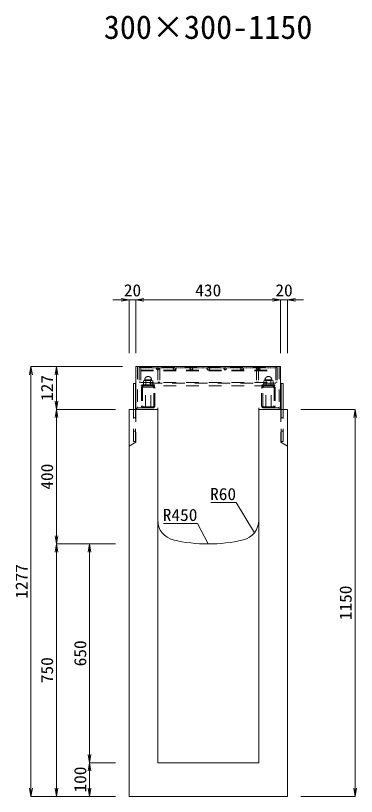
# Model space of a CAD drawing. Units: millimetres at full size; some dimension numbers follow another scale. Extents: x -734 to 58102, y 49499 to 87169.
# Drawn here: x 11237 to 12249, y 62376 to 64696 of the extents above; entities that cross this region are included whole.
import ezdxf
from ezdxf.enums import TextEntityAlignment as Align

# ---------------------------------------------------------------- set-up
doc = ezdxf.new("R2010")
doc.units = ezdxf.units.MM
doc.header["$LTSCALE"] = 50
doc.linetypes.add('USER1', pattern=[1.35, 0.75, -0.6])
doc.layers.add('0_2', color=7, linetype='Continuous')
for name, color, linetype, lineweight in [('寸法線', 7, 'Continuous', 13), ('引出線', 4, 'Continuous', 13), ('本体', 2, 'Continuous', 20), ('ｸﾞﾚｰﾁﾝｸﾞ', 7, 'USER1', 9)]:
    doc.layers.add(name, color=color, linetype=linetype, lineweight=lineweight)
doc.styles.add('ＭＳ 明朝', font='')
doc.styles.get('ＭＳ 明朝').set_extended_font_data('MS Mincho')

# ---------------------------------------------------------------- blocks, each defined once
blk = doc.blocks.new('open_arrow')
at = {"color": 0, "linetype": 'Continuous', "lineweight": -2}
blk.add_lwpolyline([(7.5, 1.25), (0, 0), (7.5, -1.25)], dxfattribs=at)

msp = doc.modelspace()

# ---------------------------------------------------------------- linework, layer by layer
at = {"layer": '寸法線'}
for p, q in [((11642.5, 63852.12), (11526.5, 63852.12)), ((11574.5, 63693.4), (11574.5, 63852.12)), ((11594.5, 63852.12), (12024.5, 63852.12)), ((11594.5, 63693.4), (11594.5, 63852.12)), ((11594.5, 63693.4), (11594.5, 63852.12)), ((11976.5, 63852.12), (12092.5, 63852.12)), ((12024.5, 63693.4), (12024.5, 63852.12)), ((12024.5, 63693.4), (12024.5, 63852.12)), ((12044.5, 63693.4), (12044.5, 63852.12)), ((11283.14, 62376.38), (11283.14, 63653.38)), ((11554.48, 63653.38), (11283.14, 63653.38)), ((11358.69, 63653.38), (11358.69, 63526.38)), ((11554.48, 63653.38), (11358.69, 63653.38)), ((11358.69, 63526.38), (11358.69, 63126.38)), ((11534.48, 63526.38), (11358.69, 63526.38)), ((11534.48, 63526.38), (11358.69, 63526.38)), ((12084.52, 63526.38), (12245.31, 63526.38)), ((12245.31, 63526.38), (12245.31, 62376.38)), ((11534.48, 63126.38), (11358.69, 63126.38)), ((11358.69, 63126.38), (11358.69, 62376.38)), ((11534.48, 63126.38), (11358.69, 63126.38)), ((11457.29, 62476.38), (11457.29, 63126.38)), ((11534.48, 63126.38), (11457.29, 63126.38)), ((11534.48, 62476.38), (11457.29, 62476.38)), ((11457.29, 62376.38), (11457.29, 62476.38)), ((11534.48, 62476.38), (11457.29, 62476.38)), ((11534.48, 62376.38), (11283.14, 62376.38)), ((11534.48, 62376.38), (11358.69, 62376.38)), ((11534.48, 62376.38), (11457.29, 62376.38)), ((12084.52, 62376.38), (12245.31, 62376.38))]:
    msp.add_line(p, q, dxfattribs=at)
at = {"layer": '引出線'}
for points in [[(11946.57, 63159.7), (11892.16, 63249.59), (11817.49, 63249.59)], [(11809.5, 63126.38), (11777.28, 63187.53), (11676.27, 63187.53)]]:
    msp.add_lwpolyline(points, dxfattribs=at)
at = {"layer": '本体'}
for p, q in [((11574.5, 63526.38), (11574.5, 62376.38)), ((11574.5, 63526.38), (11659.5, 63526.38)), ((11659.5, 63196.91), (11659.5, 63526.38)), ((11959.5, 63196.91), (11959.5, 63526.38)), ((11959.5, 63526.38), (12044.5, 63526.38)), ((12044.5, 62376.38), (12044.5, 63526.38)), ((11659.5, 63196.91), (11659.5, 62476.38)), ((11959.5, 63196.91), (11959.5, 62476.38)), ((11659.5, 62476.38), (11959.5, 62476.38)), ((11574.5, 62376.38), (12044.5, 62376.38))]:
    msp.add_line(p, q, dxfattribs=at)
at = {"layer": '本体', "linetype": 'USER1', "lineweight": 9}
for p, q in [((11594.51, 63526.38), (11594.51, 63429.38)), ((12024.51, 63526.38), (12024.51, 63429.38)), ((11574.51, 63416.88), (11594.51, 63429.38)), ((12044.51, 63416.88), (12024.51, 63429.38))]:
    msp.add_line(p, q, dxfattribs=at)
at = {"layer": '本体'}
for centre, radius, start, end in [((11719.5, 63196.91), 60, 180, 256.65785), ((11899.5, 63196.91), 60, 283.34237, 0), ((11809.5, 63576.38), 450, 256.65777, 283.34225)]:
    msp.add_arc(centre, radius, start, end, dxfattribs=at)
at = {"layer": 'ｸﾞﾚｰﾁﾝｸﾞ', "linetype": 'Continuous'}
for p, q in [((11594.5, 63653.38), (12024.5, 63653.38)), ((11594.5, 63534.01), (11594.5, 63653.38)), ((12024.5, 63526.38), (12024.5, 63653.38)), ((11593.5, 63603.38), (11587.5, 63603.38)), ((11587.5, 63526.38), (11587.5, 63603.38)), ((11593.5, 63526.38), (11593.5, 63603.38)), ((12025.5, 63603.38), (12031.5, 63603.38)), ((12025.5, 63526.38), (12025.5, 63603.38)), ((12031.5, 63526.38), (12031.5, 63603.38))]:
    msp.add_line(p, q, dxfattribs=at)
at = {"layer": 'ｸﾞﾚｰﾁﾝｸﾞ'}
for p, q in [((11599, 63653.38), (11599, 63533.88)), ((11604.5, 63650.88), (11604.5, 63606.88)), ((11609, 63650.88), (11609, 63606.88)), ((11609, 63650.88), (11609, 63595.88)), ((11609, 63642.38), (12010, 63642.38)), ((11609, 63640.88), (12010, 63640.88)), ((11612.2, 63650.88), (11613.1, 63648.78)), ((11613.1, 63648.78), (11614, 63650.88)), ((11616, 63650.88), (11616.9, 63648.78)), ((11616.9, 63648.78), (11617.8, 63650.88)), ((11619.8, 63650.88), (11620.7, 63648.78)), ((11620.7, 63648.78), (11621.6, 63650.88)), ((11623.6, 63650.88), (11624.5, 63648.78)), ((11624.5, 63648.78), (11625.4, 63650.88)), ((11627.4, 63650.88), (11628.3, 63648.78)), ((11628.3, 63648.78), (11629.2, 63650.88)), ((11631.2, 63650.88), (11632.1, 63648.78)), ((11632.1, 63648.78), (11633, 63650.88)), ((11635, 63650.88), (11635.9, 63648.78)), ((11635.9, 63648.78), (11636.8, 63650.88)), ((11638.8, 63650.88), (11639.7, 63648.78)), ((11639.7, 63648.78), (11640.6, 63650.88)), ((11642.6, 63650.88), (11643.5, 63648.78)), ((11643.5, 63648.78), (11644.4, 63650.88)), ((11646.4, 63650.88), (11647.3, 63648.78)), ((11647.3, 63648.78), (11648.2, 63650.88)), ((11650.2, 63650.88), (11651.1, 63648.78)), ((11651.1, 63648.78), (11652, 63650.88)), ((11654, 63650.88), (11654.9, 63648.78)), ((11654.9, 63648.78), (11655.8, 63650.88)), ((11659.5, 63650.88), (11655.26, 63646.64)), ((11655.26, 63646.64), (11659.5, 63642.4)), ((11663.74, 63646.64), (11659.5, 63650.88)), ((11659.5, 63642.4), (11663.74, 63646.64)), ((11659.5, 63642.4), (11660, 63642.9)), ((11660, 63650.88), (11660, 63606.88)), ((11664.5, 63650.88), (11665.4, 63648.78)), ((11665.4, 63648.78), (11666.3, 63650.88)), ((11666, 63650.88), (11666, 63606.88)), ((11668.3, 63650.88), (11669.2, 63648.78)), ((11669.2, 63648.78), (11670.1, 63650.88)), ((11672.1, 63650.88), (11673, 63648.78)), ((11673, 63648.78), (11673.9, 63650.88)), ((11675.9, 63650.88), (11676.8, 63648.78)), ((11676.8, 63648.78), (11677.7, 63650.88)), ((11679.7, 63650.88), (11680.6, 63648.78)), ((11680.6, 63648.78), (11681.5, 63650.88)), ((11683.5, 63650.88), (11684.4, 63648.78)), ((11684.4, 63648.78), (11685.3, 63650.88)), ((11687.3, 63650.88), (11688.2, 63648.78)), ((11688.2, 63648.78), (11689.1, 63650.88)), ((11691.1, 63650.88), (11692, 63648.78)), ((11692, 63648.78), (11692.9, 63650.88)), ((11694.9, 63650.88), (11695.8, 63648.78)), ((11695.8, 63648.78), (11696.7, 63650.88)), ((11698.7, 63650.88), (11699.6, 63648.78)), ((11699.6, 63648.78), (11700.5, 63650.88)), ((11702.5, 63650.88), (11703.4, 63648.78)), ((11703.4, 63648.78), (11704.3, 63650.88)), ((11709.5, 63650.88), (11705.26, 63646.64)), ((11705.26, 63646.64), (11709.5, 63642.4)), ((11713.74, 63646.64), (11709.5, 63650.88)), ((11709.5, 63642.4), (11713.74, 63646.64)), ((11714.5, 63650.88), (11715.4, 63648.78)), ((11715.4, 63648.78), (11716.3, 63650.88)), ((11718.3, 63650.88), (11719.2, 63648.78)), ((11719.2, 63648.78), (11720.1, 63650.88)), ((11722.1, 63650.88), (11723, 63648.78)), ((11723, 63648.78), (11723.9, 63650.88)), ((11725.9, 63650.88), (11726.8, 63648.78)), ((11726.8, 63648.78), (11727.7, 63650.88)), ((11729.7, 63650.88), (11730.6, 63648.78)), ((11730.6, 63648.78), (11731.5, 63650.88)), ((11733.5, 63650.88), (11734.4, 63648.78)), ((11734.4, 63648.78), (11735.3, 63650.88)), ((11737.3, 63650.88), (11738.2, 63648.78)), ((11738.2, 63648.78), (11739.1, 63650.88)), ((11741.1, 63650.88), (11742, 63648.78)), ((11742, 63648.78), (11742.9, 63650.88)), ((11744.9, 63650.88), (11745.8, 63648.78)), ((11745.8, 63648.78), (11746.7, 63650.88)), ((11748.7, 63650.88), (11749.6, 63648.78)), ((11749.6, 63648.78), (11750.5, 63650.88)), ((11752.5, 63650.88), (11753.4, 63648.78)), ((11753.4, 63648.78), (11754.3, 63650.88)), ((11759.5, 63650.88), (11755.26, 63646.64)), ((11755.26, 63646.64), (11759.5, 63642.4)), ((11763.74, 63646.64), (11759.5, 63650.88)), ((11759.5, 63642.4), (11763.74, 63646.64)), ((11764.5, 63650.88), (11765.4, 63648.78)), ((11765.4, 63648.78), (11766.3, 63650.88)), ((11768.3, 63650.88), (11769.2, 63648.78)), ((11769.2, 63648.78), (11770.1, 63650.88)), ((11772.1, 63650.88), (11773, 63648.78)), ((11773, 63648.78), (11773.9, 63650.88)), ((11775.9, 63650.88), (11776.8, 63648.78)), ((11776.8, 63648.78), (11777.7, 63650.88)), ((11779.7, 63650.88), (11780.6, 63648.78)), ((11780.6, 63648.78), (11781.5, 63650.88)), ((11783.5, 63650.88), (11784.4, 63648.78)), ((11784.4, 63648.78), (11785.3, 63650.88)), ((11787.3, 63650.88), (11788.2, 63648.78)), ((11788.2, 63648.78), (11789.1, 63650.88)), ((11791.1, 63650.88), (11792, 63648.78)), ((11792, 63648.78), (11792.9, 63650.88)), ((11794.9, 63650.88), (11795.8, 63648.78)), ((11795.8, 63648.78), (11796.7, 63650.88)), ((11798.7, 63650.88), (11799.6, 63648.78)), ((11799.6, 63648.78), (11800.5, 63650.88)), ((11802.5, 63650.88), (11803.4, 63648.78)), ((11803.4, 63648.78), (11804.3, 63650.88)), ((11809.5, 63650.88), (11805.26, 63646.64)), ((11805.26, 63646.64), (11809.5, 63642.4)), ((11809.5, 63650.88), (11813.74, 63646.64)), ((11813.74, 63646.64), (11809.5, 63642.4)), ((11815.6, 63648.78), (11814.7, 63650.88)), ((11816.5, 63650.88), (11815.6, 63648.78)), ((11819.4, 63648.78), (11818.5, 63650.88)), ((11820.3, 63650.88), (11819.4, 63648.78)), ((11823.2, 63648.78), (11822.3, 63650.88)), ((11824.1, 63650.88), (11823.2, 63648.78)), ((11827, 63648.78), (11826.1, 63650.88)), ((11827.9, 63650.88), (11827, 63648.78)), ((11830.8, 63648.78), (11829.9, 63650.88)), ((11831.7, 63650.88), (11830.8, 63648.78)), ((11834.6, 63648.78), (11833.7, 63650.88)), ((11835.5, 63650.88), (11834.6, 63648.78)), ((11838.4, 63648.78), (11837.5, 63650.88)), ((11839.3, 63650.88), (11838.4, 63648.78)), ((11842.2, 63648.78), (11841.3, 63650.88)), ((11843.1, 63650.88), (11842.2, 63648.78)), ((11846, 63648.78), (11845.1, 63650.88)), ((11846.9, 63650.88), (11846, 63648.78)), ((11849.8, 63648.78), (11848.9, 63650.88)), ((11850.7, 63650.88), (11849.8, 63648.78)), ((11853.6, 63648.78), (11852.7, 63650.88)), ((11854.5, 63650.88), (11853.6, 63648.78)), ((11855.26, 63646.64), (11859.5, 63650.88)), ((11859.5, 63642.4), (11855.26, 63646.64)), ((11859.5, 63650.88), (11863.74, 63646.64)), ((11863.74, 63646.64), (11859.5, 63642.4)), ((11865.6, 63648.78), (11864.7, 63650.88)), ((11866.5, 63650.88), (11865.6, 63648.78)), ((11869.4, 63648.78), (11868.5, 63650.88)), ((11870.3, 63650.88), (11869.4, 63648.78)), ((11873.2, 63648.78), (11872.3, 63650.88)), ((11874.1, 63650.88), (11873.2, 63648.78)), ((11877, 63648.78), (11876.1, 63650.88)), ((11877.9, 63650.88), (11877, 63648.78)), ((11880.8, 63648.78), (11879.9, 63650.88)), ((11881.7, 63650.88), (11880.8, 63648.78)), ((11884.6, 63648.78), (11883.7, 63650.88)), ((11885.5, 63650.88), (11884.6, 63648.78)), ((11888.4, 63648.78), (11887.5, 63650.88)), ((11889.3, 63650.88), (11888.4, 63648.78)), ((11892.2, 63648.78), (11891.3, 63650.88)), ((11893.1, 63650.88), (11892.2, 63648.78)), ((11896, 63648.78), (11895.1, 63650.88)), ((11896.9, 63650.88), (11896, 63648.78)), ((11899.8, 63648.78), (11898.9, 63650.88)), ((11900.7, 63650.88), (11899.8, 63648.78)), ((11903.6, 63648.78), (11902.7, 63650.88)), ((11904.5, 63650.88), (11903.6, 63648.78)), ((11905.26, 63646.64), (11909.5, 63650.88)), ((11909.5, 63642.4), (11905.26, 63646.64)), ((11909.5, 63650.88), (11913.74, 63646.64)), ((11913.74, 63646.64), (11909.5, 63642.4)), ((11915.6, 63648.78), (11914.7, 63650.88)), ((11916.5, 63650.88), (11915.6, 63648.78)), ((11919.4, 63648.78), (11918.5, 63650.88)), ((11920.3, 63650.88), (11919.4, 63648.78)), ((11923.2, 63648.78), (11922.3, 63650.88)), ((11924.1, 63650.88), (11923.2, 63648.78)), ((11927, 63648.78), (11926.1, 63650.88)), ((11927.9, 63650.88), (11927, 63648.78)), ((11930.8, 63648.78), (11929.9, 63650.88)), ((11931.7, 63650.88), (11930.8, 63648.78)), ((11934.6, 63648.78), (11933.7, 63650.88)), ((11935.5, 63650.88), (11934.6, 63648.78)), ((11938.4, 63648.78), (11937.5, 63650.88)), ((11939.3, 63650.88), (11938.4, 63648.78)), ((11942.2, 63648.78), (11941.3, 63650.88)), ((11943.1, 63650.88), (11942.2, 63648.78)), ((11946, 63648.78), (11945.1, 63650.88)), ((11946.9, 63650.88), (11946, 63648.78)), ((11949.8, 63648.78), (11948.9, 63650.88)), ((11950.7, 63650.88), (11949.8, 63648.78)), ((11953.6, 63648.78), (11952.7, 63650.88)), ((11953, 63650.88), (11953, 63606.88)), ((11954.5, 63650.88), (11953.6, 63648.78)), ((11955.26, 63646.64), (11959.5, 63650.88)), ((11959.5, 63642.4), (11955.26, 63646.64)), ((11959, 63650.88), (11959, 63606.88)), ((11959.5, 63642.4), (11959, 63642.9)), ((11959.5, 63650.88), (11963.74, 63646.64)), ((11963.74, 63646.64), (11959.5, 63642.4)), ((11964.1, 63648.78), (11963.2, 63650.88)), ((11965, 63650.88), (11964.1, 63648.78)), ((11967.9, 63648.78), (11967, 63650.88)), ((11968.8, 63650.88), (11967.9, 63648.78)), ((11971.7, 63648.78), (11970.8, 63650.88)), ((11972.6, 63650.88), (11971.7, 63648.78)), ((11975.5, 63648.78), (11974.6, 63650.88)), ((11976.4, 63650.88), (11975.5, 63648.78)), ((11979.3, 63648.78), (11978.4, 63650.88)), ((11980.2, 63650.88), (11979.3, 63648.78)), ((11983.1, 63648.78), (11982.2, 63650.88)), ((11984, 63650.88), (11983.1, 63648.78)), ((11986.9, 63648.78), (11986, 63650.88)), ((11987.8, 63650.88), (11986.9, 63648.78)), ((11990.7, 63648.78), (11989.8, 63650.88)), ((11991.6, 63650.88), (11990.7, 63648.78)), ((11994.5, 63648.78), (11993.6, 63650.88)), ((11995.4, 63650.88), (11994.5, 63648.78)), ((11998.3, 63648.78), (11997.4, 63650.88)), ((11999.2, 63650.88), (11998.3, 63648.78)), ((12002.1, 63648.78), (12001.2, 63650.88)), ((12003, 63650.88), (12002.1, 63648.78)), ((12005.9, 63648.78), (12005, 63650.88)), ((12006.8, 63650.88), (12005.9, 63648.78)), ((12010, 63650.88), (12010, 63606.88)), ((12010, 63650.88), (12010, 63595.88)), ((12014.5, 63650.88), (12014.5, 63606.88)), ((12020, 63653.38), (12020, 63533.88)), ((11604.5, 63606.88), (11609, 63606.88)), ((11609, 63605.88), (12010, 63605.88)), ((12010, 63604.38), (11609, 63604.38)), ((11609, 63595.88), (12010, 63595.88)), ((11612, 63598.88), (11650, 63598.88)), ((11612, 63598.88), (11631, 63598.88)), ((11612, 63595.88), (11612, 63598.88)), ((11650, 63595.88), (11612, 63595.88)), ((11616.5, 63595.82), (11616.5, 63592.55)), ((11617.15, 63610.68), (11620.61, 63611.88)), ((11617.15, 63598.88), (11617.15, 63610.68)), ((11631, 63598.88), (11617.15, 63598.88)), ((11644.6, 63595.88), (11617.4, 63595.88)), ((11644.6, 63595.88), (11617.4, 63595.88)), ((11644.6, 63592.68), (11617.4, 63592.68)), ((11620.61, 63613.88), (11641.39, 63613.88)), ((11620.61, 63611.88), (11620.61, 63613.88)), ((11620.61, 63611.88), (11624.08, 63610.68)), ((11641.39, 63611.88), (11620.61, 63611.88)), ((11623, 63530.88), (11623, 63595.88)), ((11623, 63595.88), (11639, 63595.88)), ((11624.08, 63610.68), (11631, 63611.88)), ((11624.08, 63598.88), (11624.08, 63610.68)), ((11631, 63598.88), (11624.08, 63598.88)), ((11631, 63611.88), (11637.93, 63610.68)), ((11644.85, 63598.88), (11631, 63598.88)), ((11637.93, 63610.68), (11641.39, 63611.88)), ((11637.93, 63610.68), (11637.93, 63598.88)), ((11639, 63530.88), (11639, 63595.88)), ((11641.39, 63613.88), (11641.39, 63611.88)), ((11641.39, 63611.88), (11644.85, 63610.68)), ((11644.85, 63610.68), (11644.85, 63598.88)), ((11645.5, 63595.82), (11645.5, 63592.55)), ((11650, 63598.88), (11650, 63595.88)), ((11660, 63606.88), (11666, 63606.88)), ((11959, 63606.88), (11953, 63606.88)), ((12007, 63598.88), (11969, 63598.88)), ((11969, 63598.88), (11969, 63595.88)), ((11969, 63595.88), (12007, 63595.88)), ((11973.5, 63595.82), (11973.5, 63592.55)), ((11977.61, 63611.88), (11974.15, 63610.68)), ((11974.15, 63610.68), (11974.15, 63598.88)), ((11974.15, 63598.88), (11988, 63598.88)), ((11974.4, 63595.88), (12001.6, 63595.88)), ((11974.4, 63595.88), (12001.6, 63595.88)), ((11974.4, 63592.68), (12001.6, 63592.68)), ((11998.39, 63613.88), (11977.61, 63613.88)), ((11977.61, 63613.88), (11977.61, 63611.88)), ((11981.07, 63610.68), (11977.61, 63611.88)), ((11977.61, 63611.88), (11998.39, 63611.88)), ((11980, 63530.88), (11980, 63595.88)), ((11996, 63595.88), (11980, 63595.88)), ((11988, 63611.88), (11981.07, 63610.68)), ((11981.07, 63610.68), (11981.07, 63598.88)), ((11994.92, 63610.68), (11988, 63611.88)), ((11988, 63598.88), (12001.85, 63598.88)), ((12007, 63598.88), (11988, 63598.88)), ((11988, 63598.88), (11994.92, 63598.88)), ((11998.39, 63611.88), (11994.92, 63610.68)), ((11994.92, 63598.88), (11994.92, 63610.68)), ((11996, 63530.88), (11996, 63595.88)), ((11998.39, 63611.88), (11998.39, 63613.88)), ((12001.85, 63610.68), (11998.39, 63611.88)), ((12001.85, 63598.88), (12001.85, 63610.68)), ((12002.5, 63595.82), (12002.5, 63592.55)), ((12007, 63595.88), (12007, 63598.88)), ((12014.5, 63606.88), (12010, 63606.88)), ((11611, 63589.48), (11611, 63537.28)), ((11614.2, 63589.48), (11614.2, 63537.28)), ((11647.8, 63537.28), (11647.8, 63589.48)), ((11651, 63537.28), (11651, 63589.48)), ((11968, 63537.28), (11968, 63589.48)), ((11971.2, 63537.28), (11971.2, 63589.48)), ((12004.8, 63589.48), (12004.8, 63537.28)), ((12008, 63589.48), (12008, 63537.28)), ((11587.5, 63431.38), (11587.5, 63526.38)), ((11593.5, 63431.38), (11593.5, 63526.38)), ((11602, 63530.88), (11659.5, 63530.88)), ((11616.5, 63534.21), (11616.5, 63530.95)), ((11617.4, 63534.08), (11644.6, 63534.08)), ((11617.4, 63530.88), (11644.6, 63530.88)), ((11645.5, 63534.21), (11645.5, 63530.95)), ((11659.5, 63530.88), (11659.5, 63526.38)), ((12017, 63530.88), (11959.5, 63530.88)), ((11959.5, 63530.88), (11959.5, 63526.38)), ((11973.5, 63534.21), (11973.5, 63530.95)), ((12001.6, 63534.08), (11974.4, 63534.08)), ((12001.6, 63530.88), (11974.4, 63530.88)), ((12002.5, 63534.21), (12002.5, 63530.95)), ((12025.5, 63431.38), (12025.5, 63526.38)), ((12031.5, 63431.38), (12031.5, 63526.38)), ((11587.5, 63501.38), (11593.5, 63501.38)), ((12025.5, 63501.38), (12031.5, 63501.38)), ((11587.5, 63461.38), (11593.5, 63461.38)), ((12025.5, 63461.38), (12031.5, 63461.38)), ((11593.5, 63431.38), (11587.5, 63431.38)), ((12025.5, 63431.38), (12031.5, 63431.38))]:
    msp.add_line(p, q, dxfattribs=at)
at = {"layer": 'ｸﾞﾚｰﾁﾝｸﾞ', "lineweight": 5}
msp.add_line((11604.5, 63650.88), (12014.5, 63650.88), dxfattribs=at)
at = {"layer": 'ｸﾞﾚｰﾁﾝｸﾞ'}
for centre, radius, start, end in [((11631, 63613.88), 10.25, 0, 180), ((11988, 63613.88), 10.25, 0, 180), ((11617.4, 63589.48), 6.4, 90, 180), ((11617.4, 63589.48), 3.2, 90, 180), ((11644.6, 63589.48), 6.4, 0, 90), ((11644.6, 63589.48), 3.2, 0, 90), ((11974.4, 63589.48), 6.4, 90, 180), ((11974.4, 63589.48), 3.2, 90, 180), ((12001.6, 63589.48), 6.4, 0, 90), ((12001.6, 63589.48), 3.2, 0, 90), ((11602, 63533.88), 7.5, 179.01874, 270), ((11602, 63533.88), 3, 180, 270), ((11617.4, 63537.28), 6.4, 180, 270), ((11617.4, 63537.28), 3.2, 180, 270), ((11644.6, 63537.28), 6.4, 270, 0), ((11644.6, 63537.28), 3.2, 270, 0), ((11974.4, 63537.28), 6.4, 180, 270), ((11974.4, 63537.28), 3.2, 180, 270), ((12001.6, 63537.28), 6.4, 270, 0), ((12001.6, 63537.28), 3.2, 270, 0), ((12017, 63533.88), 7.5, 270, 0), ((12017, 63533.88), 3, 270, 0)]:
    msp.add_arc(centre, radius, start, end, dxfattribs=at)

# ---------------------------------------------------------------- block references
at = {"layer": '寸法線', "xscale": 3.2, "yscale": 3.2}
for p, rotation in [((11574.5, 63852.12), 180), ((12024.5, 63852.12), 180), ((12024.5, 63852.12), 180), ((11283.14, 63653.38), 270), ((11358.69, 63653.38), 270), ((11358.69, 63526.38), 90), ((11358.69, 63526.38), 270), ((12245.31, 63526.38), 270), ((11358.69, 63126.38), 90), ((11358.69, 63126.38), 270), ((11457.29, 63126.38), 270), ((11457.29, 62476.38), 90), ((11457.29, 62476.38), 270), ((11283.14, 62376.38), 90), ((11358.69, 62376.38), 90), ((11457.29, 62376.38), 90), ((12245.31, 62376.38), 90)]:
    msp.add_blockref('open_arrow', p, dxfattribs=dict(at, rotation=rotation))
for p in [(11594.5, 63852.12), (11594.5, 63852.12), (12044.5, 63852.12)]:
    msp.add_blockref('open_arrow', p, dxfattribs=at)
at = {"layer": '引出線', "xscale": 0.0533, "yscale": 0.0533}
for p, rotation in [((11946.57, 63159.7), 121.2), ((11809.5, 63126.38), 117.8)]:
    msp.add_blockref('open_arrow', p, dxfattribs=dict(at, rotation=rotation))

# ---------------------------------------------------------------- texts
at = {"layer": '0_2', "style": 'ＭＳ 明朝'}
msp.add_text('300×300-1150', height=70.05, dxfattribs=at).set_placement((11809.02, 64662.2), align=Align.MIDDLE_CENTER)
at = {"layer": '寸法線', "style": 'ＭＳ 明朝', "width": 1.05}
for s, p in [('20', (11584.5, 63880.14)), ('430', (11809.5, 63880.14)), ('20', (12034.5, 63880.14))]:
    msp.add_text(s, height=36.03, dxfattribs=at).set_placement(p, align=Align.MIDDLE_CENTER)
for s, p in [('127', (11330.67, 63589.88)), ('400', (11330.67, 63326.38)), ('1277', (11255.12, 63014.88)), ('1150', (12217.29, 62951.38)), ('650', (11429.27, 62801.38)), ('750', (11330.67, 62751.38)), ('100', (11429.27, 62426.38))]:
    msp.add_text(s, height=36.03, rotation=90, dxfattribs=at).set_placement(p, align=Align.MIDDLE_CENTER)
at = {"layer": '引出線', "style": 'ＭＳ 明朝', "width": 1.05}
for s, p in [('R60', (11892.16, 63292.79)), ('R450', (11777.28, 63230.73))]:
    msp.add_text(s, height=36.03, dxfattribs=at).set_placement(p, align=Align.TOP_RIGHT)

doc.saveas('drawing.dxf')
